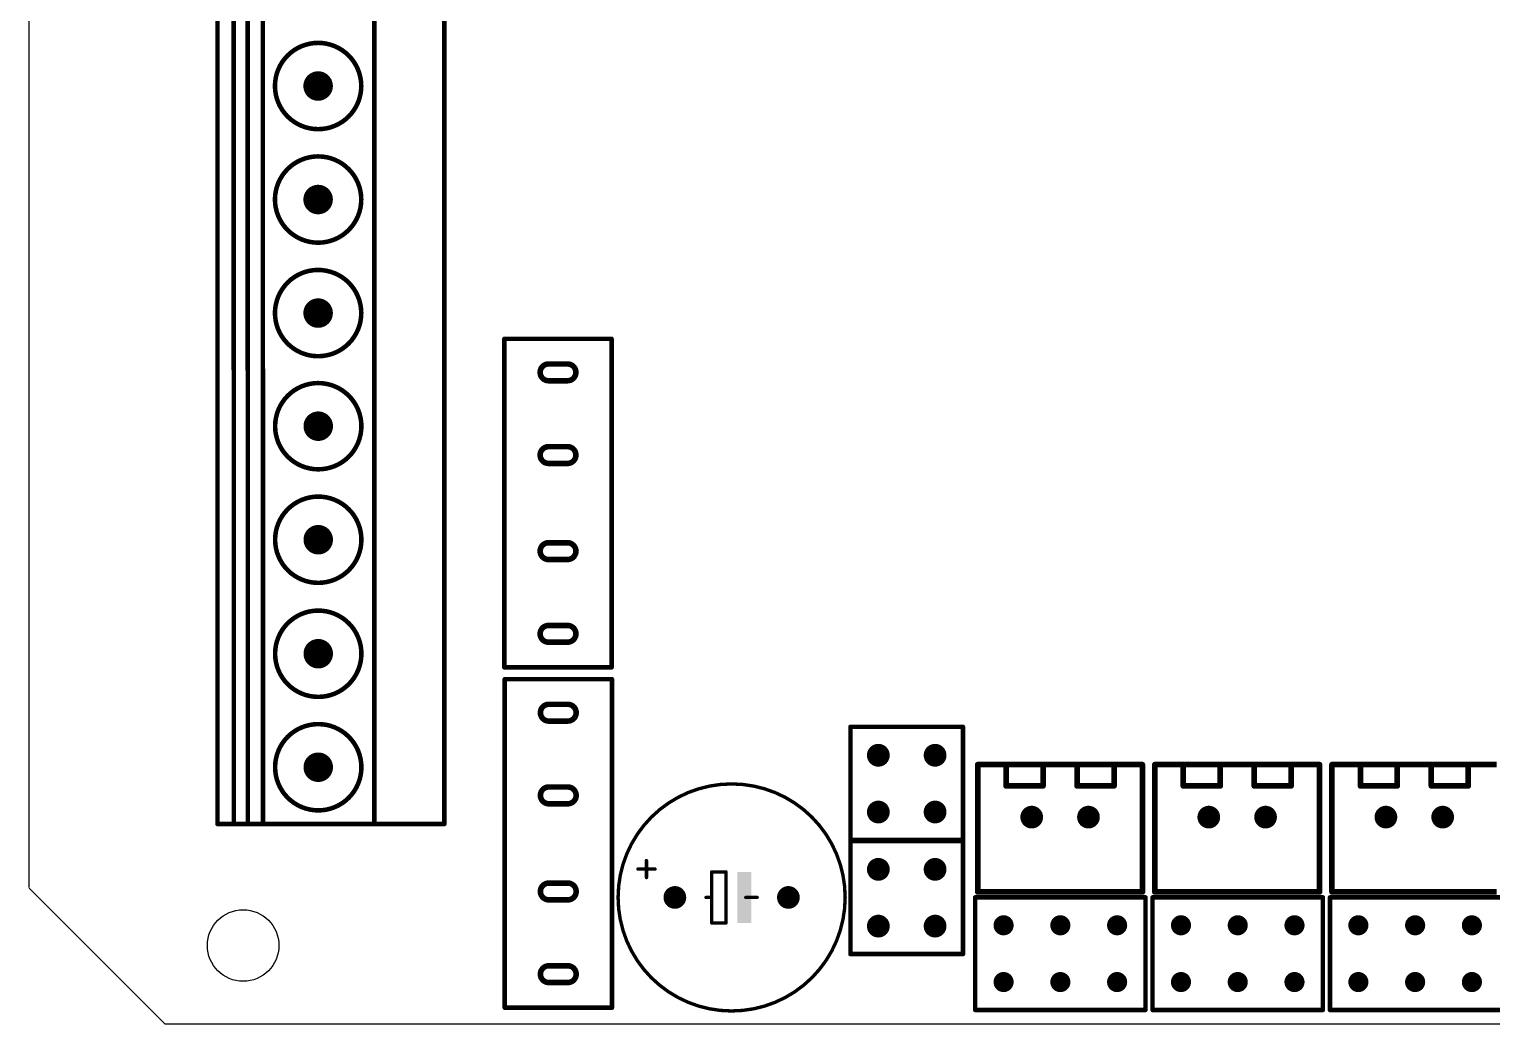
# Model space of a CAD drawing. Header units: millimetres. Extents: x 11 to 186, y 22 to 124.
# Drawn here: x 11.3 to 76.7, y 28.9 to 73.4 of the extents above; entities that cross this region are included whole.
import ezdxf

# ---------------------------------------------------------------- set-up
doc = ezdxf.new("R2010")
doc.units = ezdxf.units.MM
for name, color, linetype in [('KeepOutLayer', 6, 'Continuous'), ('PadHoleLayer', 156, 'Continuous'), ('TopOverlay', 2, 'Continuous')]:
    doc.layers.add(name, color=color, linetype=linetype)

msp = doc.modelspace()

# ---------------------------------------------------------------- linework, layer by layer
at = {"layer": 'KeepOutLayer'}
for p, q in [((11.28, 35.044), (11.28, 99.349)), ((11.28, 35.019), (17.351, 28.948)), ((17.351, 28.948), (166.624, 28.948))]:
    msp.add_line(p, q, dxfattribs=at)
at = {"layer": 'KeepOutLayer', "color": 6}
msp.add_circle((20.85, 32.448), 1.6, dxfattribs=at)
at = {"layer": 'PadHoleLayer'}
for points, const_width in [([(24.206, 71.239, 1), (24.206, 70.578, 1)], 0.66), ([(24.206, 66.159, 1), (24.206, 65.498, 1)], 0.66), ([(24.206, 61.079, 1), (24.206, 60.418, 1)], 0.66), ([(35.366, 57.721), (34.516, 57.721, -1), (34.516, 58.471), (35.366, 58.471, -1)], 0.25), ([(24.212, 56.017, 1), (24.212, 55.357, 1)], 0.66), ([(34.516, 54.771), (35.366, 54.771, -1), (35.366, 54.021), (34.516, 54.021, -1)], 0.25), ([(24.212, 50.937, 1), (24.212, 50.277, 1)], 0.66), ([(34.516, 50.471), (35.366, 50.471, -1), (35.366, 49.721), (34.516, 49.721, -1)], 0.25), ([(34.516, 46.771), (35.366, 46.771, -1), (35.366, 46.021), (34.516, 46.021, -1)], 0.25), ([(24.212, 45.836, 1), (24.212, 45.176, 1)], 0.66), ([(34.528, 43.242), (35.378, 43.242, -1), (35.378, 42.492), (34.528, 42.492, -1)], 0.25), ([(49.274, 41.217, 1), (49.274, 40.707, 1)], 0.51), ([(51.814, 41.217, 1), (51.814, 40.707, 1)], 0.51), ([(24.212, 40.756, 1), (24.212, 40.096, 1)], 0.66), ([(34.528, 39.542), (35.378, 39.542, -1), (35.378, 38.792), (34.528, 38.792, -1)], 0.25), ([(49.274, 38.677, 1), (49.274, 38.167, 1)], 0.51), ([(51.814, 38.677, 1), (51.814, 38.167, 1)], 0.51), ([(55.883, 38.194, 1), (56.391, 38.194, 1)], 0.508), ([(58.423, 38.194, 1), (58.931, 38.194, 1)], 0.508), ([(63.807, 38.194, 1), (64.315, 38.194, 1)], 0.508), ([(66.347, 38.194, 1), (66.855, 38.194, 1)], 0.508), ([(71.732, 38.194, 1), (72.24, 38.194, 1)], 0.508), ([(74.272, 38.194, 1), (74.78, 38.194, 1)], 0.508), ([(49.274, 36.112, 1), (49.274, 35.602, 1)], 0.51), ([(51.814, 36.112, 1), (51.814, 35.602, 1)], 0.51), ([(34.528, 35.242), (35.378, 35.242, -1), (35.378, 34.492), (34.528, 34.492, -1)], 0.25), ([(39.915, 34.6, 1), (40.423, 34.6, 1)], 0.508), ([(44.995, 34.6, 1), (45.503, 34.6, 1)], 0.508), ([(49.274, 33.572, 1), (49.274, 33.062, 1)], 0.51), ([(51.814, 33.572, 1), (51.814, 33.062, 1)], 0.51), ([(55.104, 33.354, 1), (54.654, 33.354, 1)], 0.45), ([(57.644, 33.354, 1), (57.194, 33.354, 1)], 0.45), ([(60.184, 33.354, 1), (59.734, 33.354, 1)], 0.45), ([(63.041, 33.354, 1), (62.591, 33.354, 1)], 0.45), ([(65.581, 33.354, 1), (65.131, 33.354, 1)], 0.45), ([(68.121, 33.354, 1), (67.671, 33.354, 1)], 0.45), ([(70.979, 33.354, 1), (70.529, 33.354, 1)], 0.45), ([(73.519, 33.354, 1), (73.069, 33.354, 1)], 0.45), ([(76.059, 33.354, 1), (75.609, 33.354, 1)], 0.45), ([(35.378, 30.792), (34.528, 30.792, -1), (34.528, 31.542), (35.378, 31.542, -1)], 0.25), ([(55.104, 30.814, 1), (54.654, 30.814, 1)], 0.45), ([(57.644, 30.814, 1), (57.194, 30.814, 1)], 0.45), ([(60.184, 30.814, 1), (59.734, 30.814, 1)], 0.45), ([(63.041, 30.814, 1), (62.591, 30.814, 1)], 0.45), ([(65.581, 30.814, 1), (65.131, 30.814, 1)], 0.45), ([(68.121, 30.814, 1), (67.671, 30.814, 1)], 0.45), ([(70.979, 30.814, 1), (70.529, 30.814, 1)], 0.45), ([(73.519, 30.814, 1), (73.069, 30.814, 1)], 0.45), ([(76.059, 30.814, 1), (75.609, 30.814, 1)], 0.45)]:
    msp.add_lwpolyline(points, format="xyb", close=True, dxfattribs=dict(at, const_width=const_width))
at = {"layer": 'TopOverlay'}
for points, const_width in [([(19.706, 58.209), (19.706, 98.87)], 0.203), ([(20.431, 58.209), (20.431, 98.87)], 0.203), ([(21.053, 58.209), (21.053, 98.87)], 0.203), ([(21.733, 58.209), (21.733, 98.87)], 0.203), ([(26.721, 58.209), (26.721, 98.87)], 0.203), ([(29.856, 37.896), (29.856, 98.87)], 0.203), ([(32.539, 44.896), (32.539, 59.596)], 0.2), ([(32.539, 59.596), (37.339, 59.596)], 0.2), ([(37.339, 44.896), (37.339, 59.596)], 0.2), ([(19.706, 37.886), (19.706, 58.227)], 0.203), ([(20.436, 37.886), (20.436, 58.227)], 0.203), ([(21.059, 37.886), (21.059, 58.227)], 0.203), ([(21.739, 37.886), (21.739, 58.227)], 0.203), ([(26.726, 37.886), (26.726, 58.227)], 0.203), ([(32.539, 44.896), (37.339, 44.896)], 0.2), ([(32.555, 29.667), (32.555, 44.367)], 0.2), ([(32.555, 44.367), (37.355, 44.367)], 0.2), ([(37.355, 29.667), (37.355, 44.367)], 0.2), ([(48.024, 37.172), (48.024, 42.232)], 0.2), ([(48.024, 42.232), (53.064, 42.232)], 0.2), ([(53.064, 37.172), (53.064, 42.232)], 0.2), ([(53.724, 34.844), (53.724, 40.544)], 0.254), ([(53.724, 40.544), (61.09, 40.544)], 0.254), ([(54.994, 39.591), (54.994, 40.544)], 0.254), ([(56.645, 39.591), (56.645, 40.544)], 0.254), ([(58.169, 39.591), (58.169, 40.544)], 0.254), ([(59.82, 39.591), (59.82, 40.544)], 0.254), ([(61.09, 34.844), (61.09, 40.544)], 0.254), ([(61.648, 40.544), (69.014, 40.544)], 0.254), ([(61.648, 34.844), (61.648, 40.544)], 0.254), ([(62.918, 39.591), (62.918, 40.544)], 0.254), ([(64.569, 39.591), (64.569, 40.544)], 0.254), ([(66.093, 39.591), (66.093, 40.544)], 0.254), ([(67.744, 39.591), (67.744, 40.544)], 0.254), ([(69.014, 34.844), (69.014, 40.544)], 0.254), ([(69.573, 40.544), (76.939, 40.544)], 0.254), ([(69.573, 34.844), (69.573, 40.544)], 0.254), ([(70.843, 39.591), (70.843, 40.544)], 0.254), ([(72.494, 39.591), (72.494, 40.544)], 0.254), ([(74.018, 39.591), (74.018, 40.544)], 0.254), ([(75.669, 39.591), (75.669, 40.544)], 0.254), ([(54.994, 39.591), (56.645, 39.591)], 0.254), ([(58.169, 39.591), (59.82, 39.591)], 0.254), ([(62.918, 39.591), (64.569, 39.591)], 0.254), ([(66.093, 39.591), (67.744, 39.591)], 0.254), ([(70.843, 39.591), (72.494, 39.591)], 0.254), ([(74.018, 39.591), (75.669, 39.591)], 0.254), ([(19.736, 37.886), (20.436, 37.886)], 0.203), ([(20.436, 37.886), (21.059, 37.886)], 0.203), ([(21.059, 37.886), (21.739, 37.886)], 0.203), ([(21.739, 37.886), (26.726, 37.886)], 0.203), ([(26.726, 37.886), (29.846, 37.886)], 0.203), ([(29.846, 37.886), (29.856, 37.896)], 0.203), ([(48.024, 37.172), (53.064, 37.172)], 0.2), ([(48.024, 32.067), (48.024, 37.127)], 0.2), ([(48.024, 37.127), (53.064, 37.127)], 0.2), ([(53.064, 32.067), (53.064, 37.127)], 0.2), ([(38.899, 35.489), (38.899, 36.251)], 0.152), ([(38.518, 35.87), (39.28, 35.87)], 0.152), ([(41.82, 34.6), (41.82, 35.743)], 0.152), ([(41.82, 35.743), (42.455, 35.743)], 0.152), ([(42.455, 33.457), (42.455, 35.743)], 0.152), ([(53.608, 34.604), (61.228, 34.604)], 0.2), ([(53.608, 29.564), (53.608, 34.604)], 0.2), ([(53.724, 34.844), (56.454, 34.844)], 0.254), ([(54.157, 34.844), (61.09, 34.844)], 0.254), ([(61.228, 29.564), (61.228, 34.604)], 0.2), ([(61.546, 34.604), (69.166, 34.604)], 0.2), ([(61.546, 29.564), (61.546, 34.604)], 0.2), ([(61.648, 34.844), (64.379, 34.844)], 0.254), ([(62.081, 34.844), (69.014, 34.844)], 0.254), ([(69.166, 29.564), (69.166, 34.604)], 0.2), ([(69.483, 29.564), (69.483, 34.604)], 0.2), ([(69.483, 34.604), (77.103, 34.604)], 0.2), ([(69.573, 34.844), (72.304, 34.844)], 0.254), ([(70.006, 34.844), (76.939, 34.844)], 0.254), ([(41.566, 34.6), (41.82, 34.6)], 0.152), ([(41.82, 33.457), (41.82, 34.6)], 0.152), ([(43.344, 34.6), (43.852, 34.6)], 0.152), ([(41.82, 33.457), (42.455, 33.457)], 0.152), ([(48.024, 32.067), (53.064, 32.067)], 0.2), ([(32.555, 29.667), (37.355, 29.667)], 0.2), ([(53.608, 29.564), (61.228, 29.564)], 0.2), ([(61.546, 29.564), (69.166, 29.564)], 0.2), ([(69.483, 29.564), (77.103, 29.564)], 0.2)]:
    msp.add_lwpolyline(points, dxfattribs=dict(at, const_width=const_width))
for points, const_width in [([(24.206, 68.978, 1), (24.206, 72.839, 1)], 0.203), ([(24.206, 72.89, 1), (24.206, 72.788, 1)], 0.102), ([(24.206, 69.029, 1), (24.206, 68.927, 1)], 0.102), ([(24.206, 63.898, 1), (24.206, 67.759, 1)], 0.203), ([(24.206, 67.81, 1), (24.206, 67.708, 1)], 0.102), ([(24.206, 63.949, 1), (24.206, 63.847, 1)], 0.102), ([(24.206, 58.818, 1), (24.206, 62.679, 1)], 0.203), ([(24.206, 62.73, 1), (24.206, 62.628, 1)], 0.102), ([(32.489, 59.596, 1), (32.589, 59.596, 1)], 0.1), ([(32.489, 59.596, 1), (32.589, 59.596, 1)], 0.1), ([(37.289, 59.596, 1), (37.389, 59.596, 1)], 0.1), ([(37.289, 59.596, 1), (37.389, 59.596, 1)], 0.1), ([(24.206, 58.869, 1), (24.206, 58.767, 1)], 0.102), ([(19.706, 58.278, 1), (19.706, 58.176, 1)], 0.102), ([(19.706, 58.259, 1), (19.706, 58.158, 1)], 0.102), ([(20.431, 58.259, 1), (20.431, 58.158, 1)], 0.102), ([(20.436, 58.278, 1), (20.436, 58.176, 1)], 0.102), ([(21.053, 58.259, 1), (21.053, 58.158, 1)], 0.102), ([(21.059, 58.278, 1), (21.059, 58.176, 1)], 0.102), ([(21.733, 58.259, 1), (21.733, 58.158, 1)], 0.102), ([(21.739, 58.278, 1), (21.739, 58.176, 1)], 0.102), ([(26.721, 58.259, 1), (26.721, 58.158, 1)], 0.102), ([(26.726, 58.278, 1), (26.726, 58.176, 1)], 0.102), ([(24.212, 53.757, 1), (24.212, 57.617, 1)], 0.203), ([(24.212, 57.668, 1), (24.212, 57.567, 1)], 0.102), ([(24.212, 53.807, 1), (24.212, 53.706, 1)], 0.102), ([(24.212, 48.677, 1), (24.212, 52.537, 1)], 0.203), ([(24.212, 52.588, 1), (24.212, 52.487, 1)], 0.102), ([(24.212, 48.727, 1), (24.212, 48.626, 1)], 0.102), ([(24.212, 43.575, 1), (24.212, 47.436, 1)], 0.203), ([(24.212, 47.487, 1), (24.212, 47.385, 1)], 0.102), ([(32.489, 44.896, 1), (32.589, 44.896, 1)], 0.1), ([(32.489, 44.896, 1), (32.589, 44.896, 1)], 0.1), ([(37.289, 44.896, 1), (37.389, 44.896, 1)], 0.1), ([(37.289, 44.896, 1), (37.389, 44.896, 1)], 0.1), ([(32.605, 44.367, 1), (32.505, 44.367, 1)], 0.1), ([(32.605, 44.367, 1), (32.505, 44.367, 1)], 0.1), ([(37.405, 44.367, 1), (37.305, 44.367, 1)], 0.1), ([(37.405, 44.367, 1), (37.305, 44.367, 1)], 0.1), ([(24.212, 43.626, 1), (24.212, 43.525, 1)], 0.102), ([(24.212, 38.495, 1), (24.212, 42.356, 1)], 0.203), ([(24.212, 42.407, 1), (24.212, 42.305, 1)], 0.102), ([(48.024, 42.282, 1), (48.024, 42.182, 1)], 0.1), ([(48.024, 42.282, 1), (48.024, 42.182, 1)], 0.1), ([(53.064, 42.282, 1), (53.064, 42.182, 1)], 0.1), ([(53.064, 42.282, 1), (53.064, 42.182, 1)], 0.1), ([(53.66, 40.544, 1), (53.787, 40.544, 1)], 0.127), ([(53.66, 40.544, 1), (53.787, 40.544, 1)], 0.127), ([(54.93, 40.544, 1), (55.057, 40.544, 1)], 0.127), ([(56.581, 40.544, 1), (56.708, 40.544, 1)], 0.127), ([(58.105, 40.544, 1), (58.232, 40.544, 1)], 0.127), ([(59.756, 40.544, 1), (59.883, 40.544, 1)], 0.127), ([(61.026, 40.544, 1), (61.153, 40.544, 1)], 0.127), ([(61.026, 40.544, 1), (61.153, 40.544, 1)], 0.127), ([(61.585, 40.544, 1), (61.712, 40.544, 1)], 0.127), ([(61.585, 40.544, 1), (61.712, 40.544, 1)], 0.127), ([(62.855, 40.544, 1), (62.982, 40.544, 1)], 0.127), ([(64.506, 40.544, 1), (64.633, 40.544, 1)], 0.127), ([(66.03, 40.544, 1), (66.157, 40.544, 1)], 0.127), ([(67.681, 40.544, 1), (67.808, 40.544, 1)], 0.127), ([(68.951, 40.544, 1), (69.078, 40.544, 1)], 0.127), ([(68.951, 40.544, 1), (69.078, 40.544, 1)], 0.127), ([(69.51, 40.544, 1), (69.637, 40.544, 1)], 0.127), ([(69.51, 40.544, 1), (69.637, 40.544, 1)], 0.127), ([(70.78, 40.544, 1), (70.907, 40.544, 1)], 0.127), ([(72.431, 40.544, 1), (72.558, 40.544, 1)], 0.127), ([(73.955, 40.544, 1), (74.082, 40.544, 1)], 0.127), ([(75.606, 40.544, 1), (75.733, 40.544, 1)], 0.127), ([(47.789, 34.6, 1), (37.629, 34.6, 1)], 0.152), ([(54.93, 39.591, 1), (55.057, 39.591, 1)], 0.127), ([(54.93, 39.591, 1), (55.057, 39.591, 1)], 0.127), ([(56.581, 39.591, 1), (56.708, 39.591, 1)], 0.127), ([(56.581, 39.591, 1), (56.708, 39.591, 1)], 0.127), ([(58.105, 39.591, 1), (58.232, 39.591, 1)], 0.127), ([(58.105, 39.591, 1), (58.232, 39.591, 1)], 0.127), ([(59.756, 39.591, 1), (59.883, 39.591, 1)], 0.127), ([(59.756, 39.591, 1), (59.883, 39.591, 1)], 0.127), ([(62.855, 39.591, 1), (62.982, 39.591, 1)], 0.127), ([(62.855, 39.591, 1), (62.982, 39.591, 1)], 0.127), ([(64.506, 39.591, 1), (64.633, 39.591, 1)], 0.127), ([(64.506, 39.591, 1), (64.633, 39.591, 1)], 0.127), ([(66.03, 39.591, 1), (66.157, 39.591, 1)], 0.127), ([(66.03, 39.591, 1), (66.157, 39.591, 1)], 0.127), ([(67.681, 39.591, 1), (67.808, 39.591, 1)], 0.127), ([(67.681, 39.591, 1), (67.808, 39.591, 1)], 0.127), ([(70.78, 39.591, 1), (70.907, 39.591, 1)], 0.127), ([(70.78, 39.591, 1), (70.907, 39.591, 1)], 0.127), ([(72.431, 39.591, 1), (72.558, 39.591, 1)], 0.127), ([(72.431, 39.591, 1), (72.558, 39.591, 1)], 0.127), ([(73.955, 39.591, 1), (74.082, 39.591, 1)], 0.127), ([(73.955, 39.591, 1), (74.082, 39.591, 1)], 0.127), ([(75.606, 39.591, 1), (75.733, 39.591, 1)], 0.127), ([(75.606, 39.591, 1), (75.733, 39.591, 1)], 0.127), ([(19.706, 37.937, 1), (19.706, 37.835, 1)], 0.102), ([(19.736, 37.937, 1), (19.736, 37.835, 1)], 0.102), ([(20.436, 37.937, 1), (20.436, 37.835, 1)], 0.102), ([(20.436, 37.937, 1), (20.436, 37.835, 1)], 0.102), ([(20.436, 37.937, 1), (20.436, 37.835, 1)], 0.102), ([(21.059, 37.937, 1), (21.059, 37.835, 1)], 0.102), ([(21.059, 37.937, 1), (21.059, 37.835, 1)], 0.102), ([(21.059, 37.937, 1), (21.059, 37.835, 1)], 0.102), ([(21.739, 37.937, 1), (21.739, 37.835, 1)], 0.102), ([(21.739, 37.937, 1), (21.739, 37.835, 1)], 0.102), ([(21.739, 37.937, 1), (21.739, 37.835, 1)], 0.102), ([(24.212, 38.546, 1), (24.212, 38.445, 1)], 0.102), ([(26.726, 37.937, 1), (26.726, 37.835, 1)], 0.102), ([(26.726, 37.937, 1), (26.726, 37.835, 1)], 0.102), ([(26.726, 37.937, 1), (26.726, 37.835, 1)], 0.102), ([(29.846, 37.937, 1), (29.846, 37.835, 1)], 0.102), ([(29.846, 37.937, 1), (29.846, 37.835, 1)], 0.102), ([(29.856, 37.946, 1), (29.856, 37.845, 1)], 0.102), ([(29.856, 37.946, 1), (29.856, 37.845, 1)], 0.102), ([(48.024, 37.222, 1), (48.024, 37.122, 1)], 0.1), ([(48.024, 37.222, 1), (48.024, 37.122, 1)], 0.1), ([(48.024, 37.177, 1), (48.024, 37.077, 1)], 0.1), ([(48.024, 37.177, 1), (48.024, 37.077, 1)], 0.1), ([(53.064, 37.222, 1), (53.064, 37.122, 1)], 0.1), ([(53.064, 37.222, 1), (53.064, 37.122, 1)], 0.1), ([(53.064, 37.177, 1), (53.064, 37.077, 1)], 0.1), ([(53.064, 37.177, 1), (53.064, 37.077, 1)], 0.1), ([(38.861, 36.251, 1), (38.937, 36.251, 1)], 0.0762), ([(38.48, 35.87, 1), (38.556, 35.87, 1)], 0.0762), ([(38.861, 35.489, 1), (38.937, 35.489, 1)], 0.0762), ([(39.242, 35.87, 1), (39.318, 35.87, 1)], 0.0762), ([(41.782, 35.743, 1), (41.858, 35.743, 1)], 0.0762), ([(41.782, 35.743, 1), (41.858, 35.743, 1)], 0.0762), ([(42.417, 35.743, 1), (42.493, 35.743, 1)], 0.0762), ([(42.417, 35.743, 1), (42.493, 35.743, 1)], 0.0762), ([(53.658, 34.604, 1), (53.558, 34.604, 1)], 0.1), ([(53.658, 34.604, 1), (53.558, 34.604, 1)], 0.1), ([(53.66, 34.844, 1), (53.787, 34.844, 1)], 0.127), ([(53.66, 34.844, 1), (53.787, 34.844, 1)], 0.127), ([(54.093, 34.844, 1), (54.22, 34.844, 1)], 0.127), ([(56.391, 34.844, 1), (56.518, 34.844, 1)], 0.127), ([(61.026, 34.844, 1), (61.153, 34.844, 1)], 0.127), ([(61.026, 34.844, 1), (61.153, 34.844, 1)], 0.127), ([(61.278, 34.604, 1), (61.178, 34.604, 1)], 0.1), ([(61.278, 34.604, 1), (61.178, 34.604, 1)], 0.1), ([(61.596, 34.604, 1), (61.496, 34.604, 1)], 0.1), ([(61.596, 34.604, 1), (61.496, 34.604, 1)], 0.1), ([(61.585, 34.844, 1), (61.712, 34.844, 1)], 0.127), ([(61.585, 34.844, 1), (61.712, 34.844, 1)], 0.127), ([(62.018, 34.844, 1), (62.145, 34.844, 1)], 0.127), ([(64.315, 34.844, 1), (64.442, 34.844, 1)], 0.127), ([(68.951, 34.844, 1), (69.078, 34.844, 1)], 0.127), ([(68.951, 34.844, 1), (69.078, 34.844, 1)], 0.127), ([(69.216, 34.604, 1), (69.116, 34.604, 1)], 0.1), ([(69.216, 34.604, 1), (69.116, 34.604, 1)], 0.1), ([(69.533, 34.604, 1), (69.433, 34.604, 1)], 0.1), ([(69.533, 34.604, 1), (69.433, 34.604, 1)], 0.1), ([(69.51, 34.844, 1), (69.637, 34.844, 1)], 0.127), ([(69.51, 34.844, 1), (69.637, 34.844, 1)], 0.127), ([(69.943, 34.844, 1), (70.07, 34.844, 1)], 0.127), ([(72.24, 34.844, 1), (72.367, 34.844, 1)], 0.127), ([(37.591, 34.6, 1), (37.667, 34.6, 1)], 0.0762), ([(41.528, 34.6, 1), (41.604, 34.6, 1)], 0.0762), ([(41.782, 34.6, 1), (41.858, 34.6, 1)], 0.0762), ([(41.782, 34.6, 1), (41.858, 34.6, 1)], 0.0762), ([(41.782, 34.6, 1), (41.858, 34.6, 1)], 0.0762), ([(43.306, 34.6, 1), (43.382, 34.6, 1)], 0.0762), ([(43.814, 34.6, 1), (43.89, 34.6, 1)], 0.0762), ([(47.751, 34.6, 1), (47.827, 34.6, 1)], 0.0762), ([(41.782, 33.457, 1), (41.858, 33.457, 1)], 0.0762), ([(41.782, 33.457, 1), (41.858, 33.457, 1)], 0.0762), ([(42.417, 33.457, 1), (42.493, 33.457, 1)], 0.0762), ([(42.417, 33.457, 1), (42.493, 33.457, 1)], 0.0762), ([(48.024, 32.117, 1), (48.024, 32.017, 1)], 0.1), ([(48.024, 32.117, 1), (48.024, 32.017, 1)], 0.1), ([(53.064, 32.117, 1), (53.064, 32.017, 1)], 0.1), ([(53.064, 32.117, 1), (53.064, 32.017, 1)], 0.1), ([(32.605, 29.667, 1), (32.505, 29.667, 1)], 0.1), ([(32.605, 29.667, 1), (32.505, 29.667, 1)], 0.1), ([(37.405, 29.667, 1), (37.305, 29.667, 1)], 0.1), ([(37.405, 29.667, 1), (37.305, 29.667, 1)], 0.1), ([(53.658, 29.564, 1), (53.558, 29.564, 1)], 0.1), ([(53.658, 29.564, 1), (53.558, 29.564, 1)], 0.1), ([(61.278, 29.564, 1), (61.178, 29.564, 1)], 0.1), ([(61.278, 29.564, 1), (61.178, 29.564, 1)], 0.1), ([(61.596, 29.564, 1), (61.496, 29.564, 1)], 0.1), ([(61.596, 29.564, 1), (61.496, 29.564, 1)], 0.1), ([(69.216, 29.564, 1), (69.116, 29.564, 1)], 0.1), ([(69.216, 29.564, 1), (69.116, 29.564, 1)], 0.1), ([(69.533, 29.564, 1), (69.433, 29.564, 1)], 0.1), ([(69.533, 29.564, 1), (69.433, 29.564, 1)], 0.1)]:
    msp.add_lwpolyline(points, format="xyb", close=True, dxfattribs=dict(at, const_width=const_width))
for centre, radius, start, end in [((19.71, 68.354), 0.05, 0, 180), ((19.71, 68.354), 0.05, 180, 0), ((29.885, 68.417), 0.05, 0, 180), ((29.885, 68.417), 0.05, 180, 0), ((19.71, 58.357), 0.05, 0, 180), ((19.71, 58.357), 0.05, 180, 0), ((19.71, 48.176), 0.05, 0, 180), ((19.71, 48.176), 0.05, 180, 0), ((29.846, 48.072), 0.05, 0, 180), ((29.846, 48.072), 0.05, 180, 0), ((29.846, 37.91), 0.05, 0, 180), ((72.048, 38.119), 0.0635, 0, 180), ((72.048, 38.119), 0.0635, 180, 0), ((19.706, 37.902), 0.05, 0, 180), ((19.706, 37.902), 0.05, 180, 0), ((29.846, 37.91), 0.05, 180, 0)]:
    msp.add_arc(centre, radius, start, end, dxfattribs=at)
msp.add_solid([(42.963, 33.457), (43.598, 33.457), (42.963, 35.743), (43.598, 35.743)], dxfattribs=at)

doc.saveas('drawing.dxf')
